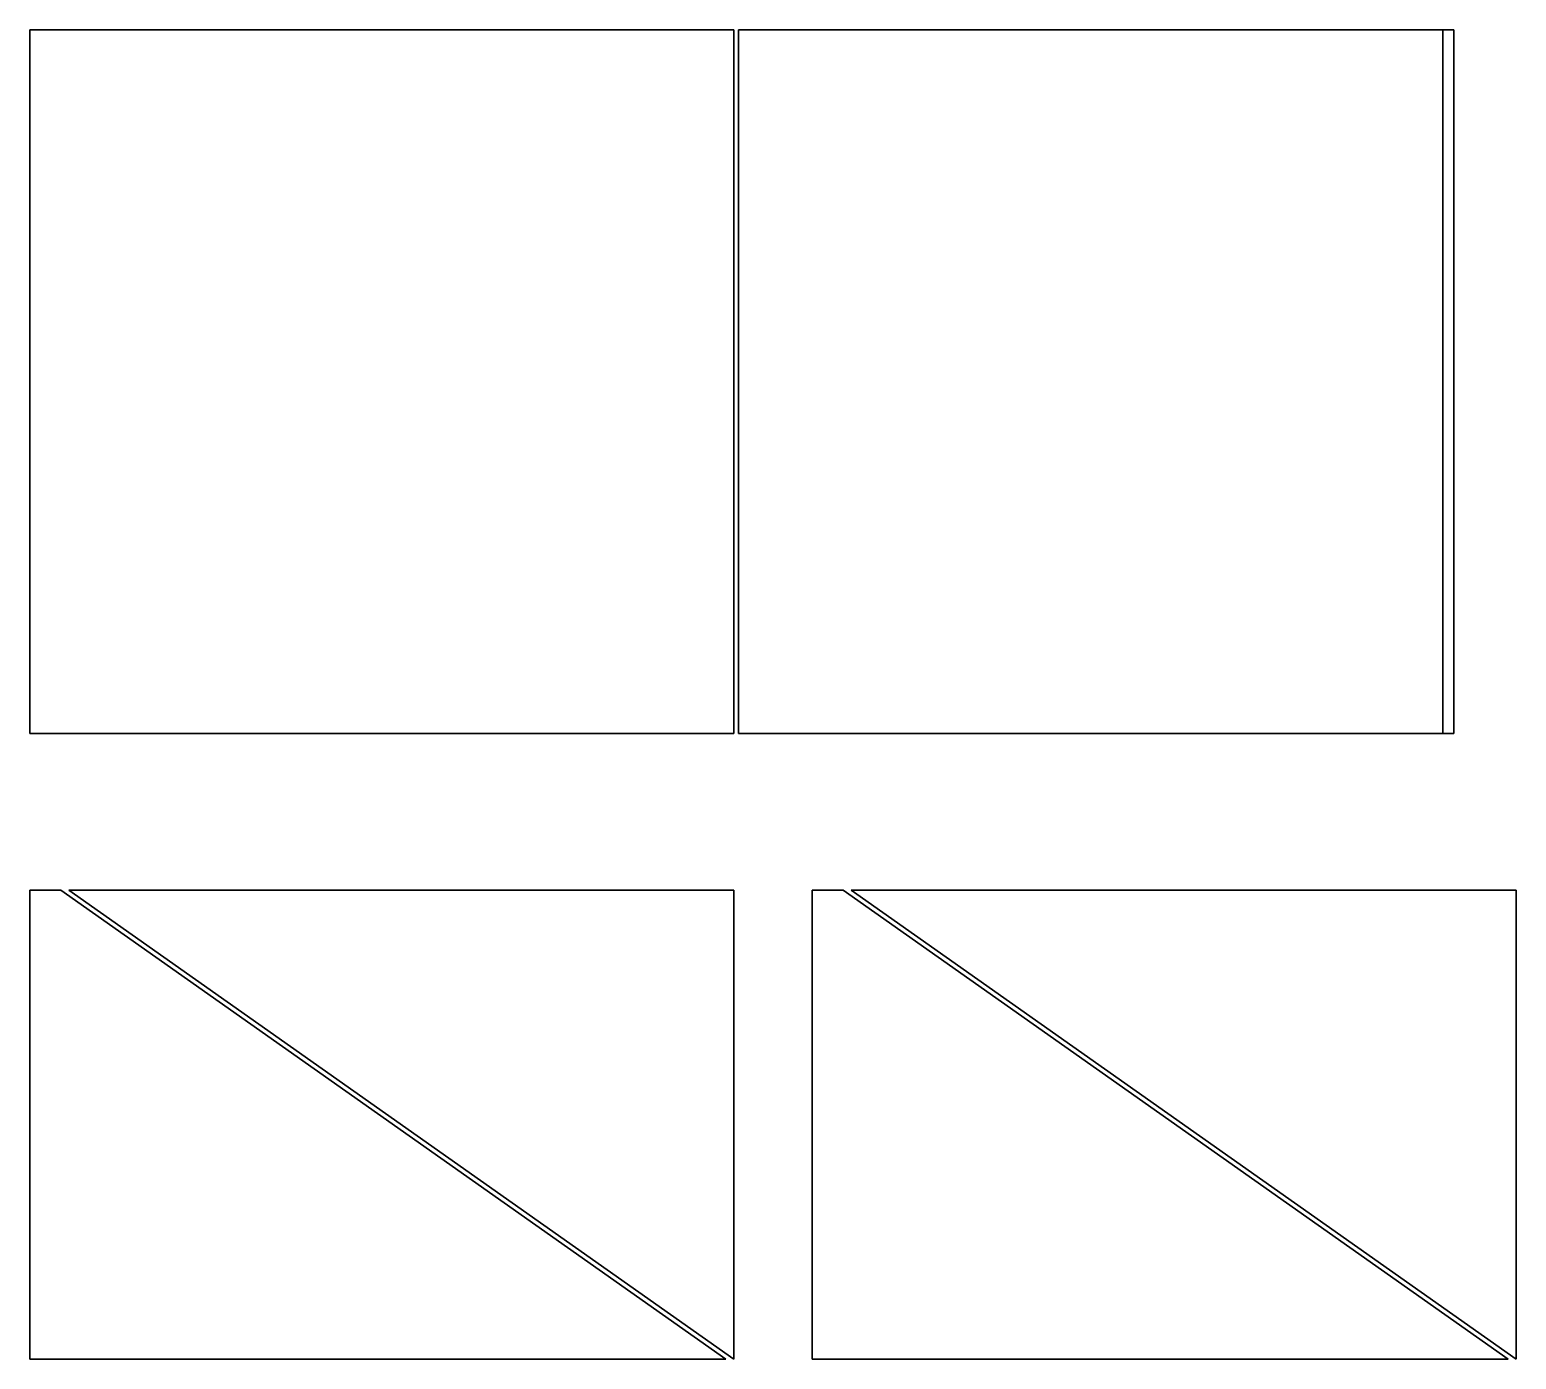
# Model space of a CAD drawing. Header units: millimetres. Extents: x 0 to 950, y 0 to 850.
import ezdxf

# ---------------------------------------------------------------- set-up
doc = ezdxf.new("R2010")
doc.units = ezdxf.units.MM
doc.layers.add('CONTOUR', color=7, linetype='CONTINUOUS', lineweight=35)

msp = doc.modelspace()

# ---------------------------------------------------------------- linework, layer by layer
at = {"layer": 'CONTOUR'}
for p, q in [((0, 850), (0, 400)), ((0, 850), (450, 850)), ((450, 850), (450, 400)), ((453, 850), (453, 400)), ((453, 850), (910, 850)), ((903, 850), (903, 400)), ((910, 850), (910, 400)), ((0, 400), (450, 400)), ((453, 400), (910, 400)), ((0, 300), (19.8, 300)), ((0, 0), (0, 300)), ((19.8, 300), (444.8, 0)), ((25, 300), (450, 300)), ((25, 300), (450, 0)), ((450, 300), (450, 0)), ((500, 300), (519.8, 300)), ((500, 0), (500, 300)), ((519.8, 300), (944.8, 0)), ((525, 300), (950, 300)), ((525, 300), (950, 0)), ((950, 300), (950, 0)), ((0, 0), (444.8, 0)), ((500, 0), (944.8, 0))]:
    msp.add_line(p, q, dxfattribs=at)

doc.saveas('drawing.dxf')
